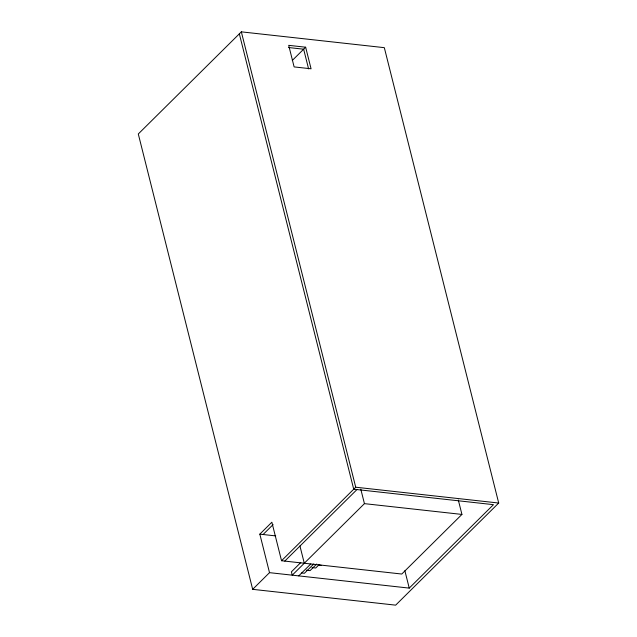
<?xml version="1.0" encoding="UTF-8"?>
<svg xmlns="http://www.w3.org/2000/svg" width="637" height="637" viewBox="0 0 637 637"><rect width="100%" height="100%" fill="white"/><g stroke="black" fill="none" stroke-linecap="round" stroke-linejoin="round"><path stroke-width="0.96" d="M241.343 31.85L138.293 133.969L252.674 589.336L395.657 605.15L498.707 503.031L384.326 47.664L241.343 31.85L355.725 487.217L281.538 560.735L271.864 522.229L259.832 534.148L269.507 572.655L252.674 589.336M292.279 60.459L305.649 47.21L311.071 68.788L294.119 66.909L288.704 45.338L305.649 47.21M263.081 534.515L273.106 524.577M284.787 561.093L356.967 489.566M300.768 562.551L291.412 571.827L292.256 575.171L364.436 503.644L461.929 514.425L458.306 500.005M298.753 575.888L310.784 563.968M313.77 563.992L304.414 573.26L301.627 572.958M316.756 564.008L310.068 570.633L306.357 570.219M319.073 564.693L315.729 568.005L312.011 567.591M461.929 514.425L401.772 574.033L281.538 560.735M269.507 572.655L409.241 588.11L493.452 504.663L353.718 489.208L239.337 33.841M288.577 47.536L303.642 49.2L308.595 68.9M355.725 487.217L498.707 503.031M259.832 534.148L275.757 535.916M318.604 565.067L321.382 565.369M404.877 570.744L409.241 588.11M360.797 489.176L364.436 503.644M299.931 545.925L304.287 563.251"/></g></svg>
